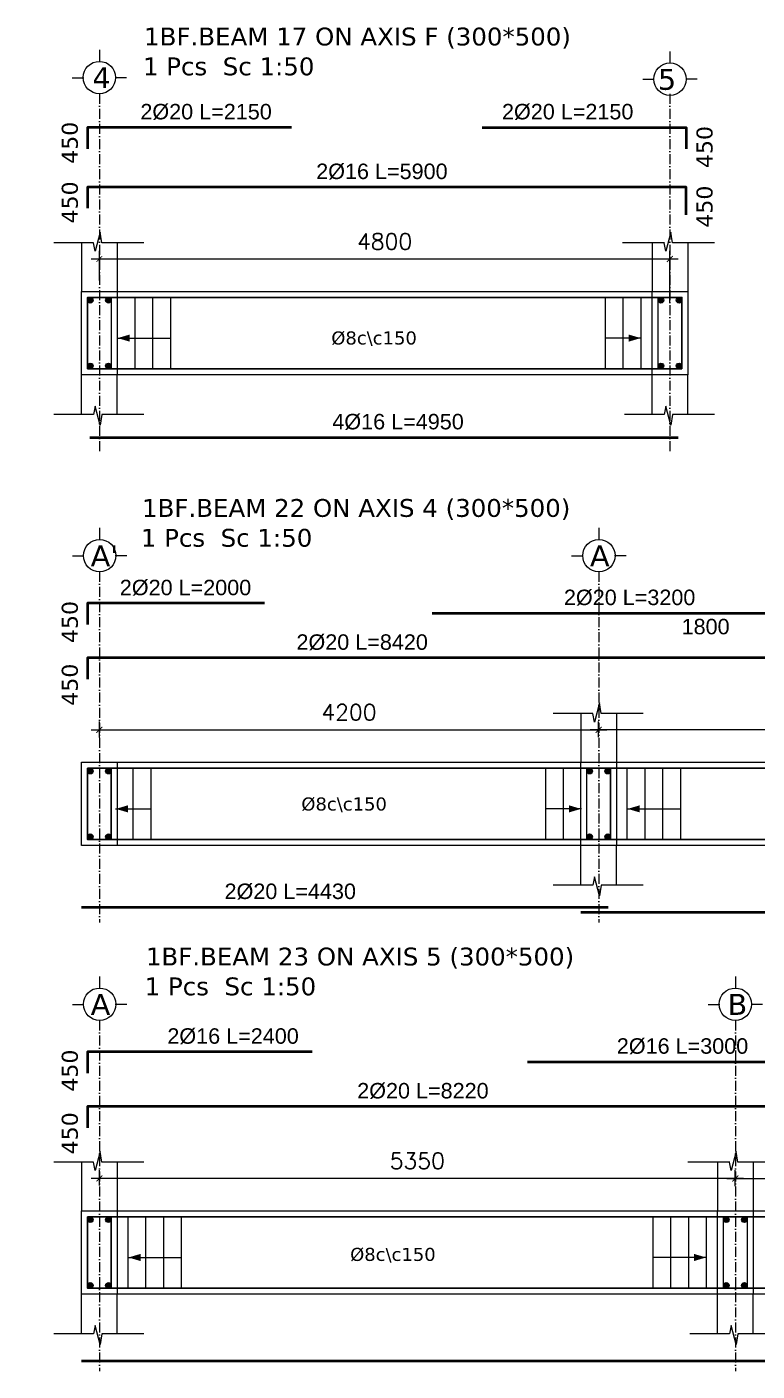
# Model space of a CAD drawing. Header units: inches. Extents: x -17020 to 43805, y -10194 to 123061.
# Drawn here: x -5493 to -4879, y 109359 to 110490 of the extents above; entities that cross this region are included whole.
import ezdxf

# ---------------------------------------------------------------- set-up
doc = ezdxf.new("R2010")
doc.units = ezdxf.units.IN
doc.header["$LTSCALE"] = 0.7
doc.header["$MEASUREMENT"] = 0
doc.linetypes.add('ACAD_ISO10W100', pattern=[18, 12, -3, 0, -3])
doc.layers.get('0').update_dxf_attribs({"lineweight": 13})
doc.layers.get('Defpoints').update_dxf_attribs({"lineweight": 5})
for name, color, linetype, lineweight in [('axis', 254, 'ACAD_ISO10W100', 9), ('BEAM FRAME', 5, 'Continuous', 18), ('COLUMN', 4, 'Continuous', 20), ('elevline', 30, 'Continuous', 20), ('FRAME 070', 5, 'Continuous', 60), ('hatch', 9, 'Continuous', 9), ('renforcment', 141, 'Continuous', 40), ('tex', 3, 'Continuous', 25), ('TEXT', 3, 'Continuous', 25), ('top rein. extension', 50, 'Continuous', 20), ('top renforcment', 7, 'Continuous', 40)]:
    doc.layers.add(name, color=color, linetype=linetype, lineweight=lineweight)
doc.styles.add('100', font='romans.shx', dxfattribs={"height": 13.5})
doc.styles.add('romanc', font='verdana.ttf', dxfattribs={"height": 250})
doc.styles.get("Standard").update_dxf_attribs({"font": 'arial.ttf', "height": 13})
doc.dimstyles.new('100', dxfattribs={"dimtxt": 13.5, "dimasz": 5, "dimexe": 7, "dimexo": 7, "dimgap": 8, "dimtad": 1, "dimdec": 0, "dimlfac": 10, "dimzin": 4, "dimdsep": 46, "dimtxsty": '100', "dimblk": 'ARCHTICK', "dimcen": 0.09, "dimdle": 7, "dimclrd": 1, "dimclre": 8, "dimclrt": 2, "dimadec": 0, "dimazin": 1, "dimtfac": 1, "dimtdec": 0, "dimtix": 1, "dimtofl": 0, "dimtmove": 0, "dimatfit": 3, "dimldrblk": 'ARCHTICK', "dimfxl": 0.18, "dimtolj": 1, "dimtzin": 0, "dimlwd": -1, "dimlwe": -1, "dimarcsym": 0})
doc.dimstyles.get("Standard").update_dxf_attribs({"dimtxt": 13, "dimasz": 5, "dimexe": 0.18, "dimexo": 0.0625, "dimgap": 6, "dimtad": 1, "dimdec": 0, "dimlfac": 10, "dimzin": 0, "dimdsep": 46, "dimtxsty": 'Standard', "dimblk": 'ARCHTICK', "dimcen": 0.09, "dimse1": 1, "dimse2": 1, "dimclrd": 1, "dimclre": 7, "dimclrt": 3, "dimadec": 0, "dimazin": 0, "dimtfac": 1, "dimtdec": 0, "dimtix": 1, "dimtofl": 0, "dimtmove": 0, "dimatfit": 3, "dimldrblk": 'ARCHTICK', "dimfxl": 1, "dimtolj": 1, "dimtzin": 0, "dimarcsym": 0})

# ---------------------------------------------------------------- blocks, each defined once
blk = doc.blocks.new('_ArchTick')
at = {"color": 0, "linetype": 'ByBlock', "lineweight": 0, "const_width": 0.15}
blk.add_lwpolyline([(-0.5, -0.5), (0.5, 0.5)], dxfattribs=at)
blk = doc.blocks.new('*D1778')
at = {"color": 1, "transparency": 16777216}
blk.add_line((-4945.4, 110294.6), (-5439.4, 110294.6), dxfattribs=at)
at = {"color": 8, "transparency": 16777216}
for p, q in [((-5432.4, 110276.4), (-5432.4, 110301.6)), ((-4952.4, 110258), (-4952.4, 110301.6))]:
    blk.add_line(p, q, dxfattribs=at)
at = {"layer": 'Defpoints', "color": 0, "transparency": 16777216}
for p in [(-5432.4, 110294.6), (-5432.4, 110269.4), (-4952.4, 110251)]:
    blk.add_point(p, dxfattribs=at)
at = {"color": 1, "transparency": 16777216, "xscale": 5, "yscale": 5, "zscale": 5, "rotation": 180}
blk.add_blockref('_ArchTick', (-5432.4, 110294.6), dxfattribs=at)
at = {"color": 1, "transparency": 16777216, "xscale": 5, "yscale": 5, "zscale": 5}
blk.add_blockref('_ArchTick', (-4952.4, 110294.6), dxfattribs=at)
at = {"color": 2, "transparency": 16777216, "insert": (-5192.4, 110309.3), "char_height": 13.5, "attachment_point": 5, "style": '100'}
blk.add_mtext('\\A1;4800', dxfattribs=at)
blk = doc.blocks.new('*D1779')
at = {"layer": 'Defpoints', "color": 0, "transparency": 16777216}
for p in [(-5440.4, 110144.6, -37318.8), (-5440.4, 110144.6), (-4945.4, 110144.6, -13870.6)]:
    blk.add_point(p, dxfattribs=at)
at = {"layer": 'TEXT', "color": 3, "transparency": 16777216, "insert": (-5181.1, 110157.6), "char_height": 13, "attachment_point": 5}
blk.add_mtext('\\A1;4%%C16 L=4950', dxfattribs=at)
blk = doc.blocks.new('*D1780')
at = {"layer": 'Defpoints', "color": 0, "transparency": 16777216}
for p in [(-5485.8, 110355.1, -440.4), (-4895.8, 110355.1, 46.4), (-4895.8, 110355.1)]:
    blk.add_point(p, dxfattribs=at)
at = {"layer": 'TEXT', "color": 3, "transparency": 16777216, "insert": (-5194.7, 110368.1), "char_height": 13, "attachment_point": 5}
blk.add_mtext('\\A1;2%%C16 L=5900', dxfattribs=at)
blk = doc.blocks.new('*D1798')
at = {"color": 1, "transparency": 16777216}
blk.add_line((-4470.4, 109898.6), (-5019.4, 109898.6), dxfattribs=at)
at = {"color": 8, "transparency": 16777216}
for p, q in [((-5012.4, 109892.6), (-5012.4, 109905.6)), ((-4477.4, 109892.3), (-4477.4, 109905.6))]:
    blk.add_line(p, q, dxfattribs=at)
at = {"layer": 'Defpoints', "color": 0, "transparency": 16777216}
for p in [(-5012.4, 109898.6), (-5012.4, 109885.6), (-4477.4, 109885.3)]:
    blk.add_point(p, dxfattribs=at)
at = {"color": 1, "transparency": 16777216, "xscale": 5, "yscale": 5, "zscale": 5, "rotation": 180}
blk.add_blockref('_ArchTick', (-5012.4, 109898.6), dxfattribs=at)
at = {"color": 1, "transparency": 16777216, "xscale": 5, "yscale": 5, "zscale": 5}
blk.add_blockref('_ArchTick', (-4477.4, 109898.6), dxfattribs=at)
at = {"color": 2, "transparency": 16777216, "insert": (-4744.9, 109913.4), "char_height": 13.5, "attachment_point": 5, "style": '100'}
blk.add_mtext('\\A1;5350', dxfattribs=at)
blk = doc.blocks.new('*D1799')
at = {"layer": 'Defpoints', "color": 0, "transparency": 16777216}
for p in [(-5473.4, 109959.2, -218.5), (-4631.3, 109959.2, -157.8), (-4631.3, 109959.2)]:
    blk.add_point(p, dxfattribs=at)
at = {"layer": 'TEXT', "color": 3, "transparency": 16777216, "insert": (-5211.3, 109972.2), "char_height": 13, "attachment_point": 5}
blk.add_mtext('\\A1;2%%C20 L=8420', dxfattribs=at)
blk = doc.blocks.new('*D1802')
at = {"color": 1, "transparency": 16777216}
blk.add_line((-5439.4, 109898.6), (-5005.4, 109898.6), dxfattribs=at)
at = {"color": 8, "transparency": 16777216}
for p, q in [((-5432.4, 109892.3), (-5432.4, 109905.6)), ((-5012.4, 109892.5), (-5012.4, 109905.6))]:
    blk.add_line(p, q, dxfattribs=at)
at = {"layer": 'Defpoints', "color": 0, "transparency": 16777216}
for p in [(-5012.4, 109898.6), (-5432.4, 109885.3), (-5012.4, 109885.5)]:
    blk.add_point(p, dxfattribs=at)
at = {"color": 1, "transparency": 16777216, "xscale": 5, "yscale": 5, "zscale": 5, "rotation": 180}
blk.add_blockref('_ArchTick', (-5432.4, 109898.6), dxfattribs=at)
at = {"color": 1, "transparency": 16777216, "xscale": 5, "yscale": 5, "zscale": 5}
blk.add_blockref('_ArchTick', (-5012.4, 109898.6), dxfattribs=at)
at = {"color": 2, "transparency": 16777216, "insert": (-5222.4, 109913.4), "char_height": 13.5, "attachment_point": 5, "style": '100'}
blk.add_mtext('\\A1;4200', dxfattribs=at)
blk = doc.blocks.new('*D1803')
at = {"layer": 'Defpoints', "color": 0, "transparency": 16777216}
for p in [(-5027.4, 109745.3, -37100.9), (-5027.4, 109745.3), (-4092.4, 109745.3, -13652.7)]:
    blk.add_point(p, dxfattribs=at)
at = {"layer": 'TEXT', "color": 3, "transparency": 16777216, "insert": (-4350.9, 109758.3), "char_height": 13, "attachment_point": 5}
blk.add_mtext('\\A1;2%%C20 L=9350', dxfattribs=at)
blk = doc.blocks.new('*D1793')
at = {"layer": 'Defpoints', "color": 0, "transparency": 16777216}
for p in [(-5493.4, 110005.1, -218.5), (-5293.4, 110005.1, -157.8), (-5293.4, 110005.1)]:
    blk.add_point(p, dxfattribs=at)
at = {"layer": 'TEXT', "color": 3, "transparency": 16777216, "insert": (-5359.9, 110018.1), "char_height": 13, "attachment_point": 5}
blk.add_mtext('\\A1;2%%C20 L=2000', dxfattribs=at)
blk = doc.blocks.new('*D1794')
at = {"layer": 'Defpoints', "color": 0, "transparency": 16777216}
for p in [(-5152.4, 109996.8, -203.1), (-5152.4, 109996.8), (-4832.4, 109996.8, -189.9)]:
    blk.add_point(p, dxfattribs=at)
at = {"layer": 'TEXT', "color": 3, "transparency": 16777216, "insert": (-4986.3, 110009.8), "char_height": 13, "attachment_point": 5}
blk.add_mtext('\\A1;2%%C20 L=3200', dxfattribs=at)
blk = doc.blocks.new('*D1795')
at = {"layer": 'Defpoints', "color": 0, "transparency": 16777216}
for p in [(-5012.4, 109995.2), (-4832.4, 109995.2), (-4832.4, 109972.8)]:
    blk.add_point(p, dxfattribs=at)
at = {"layer": 'TEXT', "color": 3, "transparency": 16777216, "insert": (-4922.4, 109985.4), "char_height": 13, "attachment_point": 5}
blk.add_mtext('\\A1;1800', dxfattribs=at)
blk = doc.blocks.new('*D1796')
at = {"layer": 'Defpoints', "color": 0, "transparency": 16777216}
for p in [(-5447.4, 109749.6, -37100.9), (-5447.4, 109749.6), (-5004.4, 109749.6, -13652.7)]:
    blk.add_point(p, dxfattribs=at)
at = {"layer": 'TEXT', "color": 3, "transparency": 16777216, "insert": (-5271.8, 109762.6), "char_height": 13, "attachment_point": 5}
blk.add_mtext('\\A1;2%%C20 L=4430', dxfattribs=at)
blk = doc.blocks.new('*D1823')
at = {"color": 8, "transparency": 16777216}
for p, q in [((-5432.4, 109515.4), (-5432.4, 109528.4)), ((-4897.4, 109515), (-4897.4, 109528.4))]:
    blk.add_line(p, q, dxfattribs=at)
at = {"color": 1, "transparency": 16777216}
blk.add_line((-4890.4, 109521.4), (-5439.4, 109521.4), dxfattribs=at)
at = {"layer": 'Defpoints', "color": 0, "transparency": 16777216}
for p in [(-5432.4, 109521.4), (-5432.4, 109508.4), (-4897.4, 109508)]:
    blk.add_point(p, dxfattribs=at)
at = {"color": 1, "transparency": 16777216, "xscale": 5, "yscale": 5, "zscale": 5, "rotation": 180}
blk.add_blockref('_ArchTick', (-5432.4, 109521.4), dxfattribs=at)
at = {"color": 1, "transparency": 16777216, "xscale": 5, "yscale": 5, "zscale": 5}
blk.add_blockref('_ArchTick', (-4897.4, 109521.4), dxfattribs=at)
at = {"color": 2, "transparency": 16777216, "insert": (-5164.9, 109536.1), "char_height": 13.5, "attachment_point": 5, "style": '100'}
blk.add_mtext('\\A1;5350', dxfattribs=at)
blk = doc.blocks.new('*D1824')
at = {"layer": 'Defpoints', "color": 0, "transparency": 16777216}
for p in [(-5473.4, 109581.9, -218.5), (-4651.3, 109581.9, -157.8), (-4651.3, 109581.9)]:
    blk.add_point(p, dxfattribs=at)
at = {"layer": 'TEXT', "color": 3, "transparency": 16777216, "insert": (-5160.2, 109594.9), "char_height": 13, "attachment_point": 5}
blk.add_mtext('\\A1;2%%C20 L=8220', dxfattribs=at)
blk = doc.blocks.new('*D1827')
at = {"layer": 'Defpoints', "color": 0, "transparency": 16777216}
for p in [(-5447.4, 109368.1, -37100.9), (-5447.4, 109368.1), (-4512.4, 109368.1, -13652.7)]:
    blk.add_point(p, dxfattribs=at)
at = {"layer": 'TEXT', "color": 3, "transparency": 16777216, "insert": (-4770.9, 109381.1), "char_height": 13, "attachment_point": 5}
blk.add_mtext('\\A1;3%%C16 L=9350', dxfattribs=at)
blk = doc.blocks.new('*D1828')
at = {"color": 8, "transparency": 16777216}
for p, q in [((-4897.4, 109515), (-4897.4, 109528.4)), ((-4522.4, 109513.8), (-4522.4, 109528.4))]:
    blk.add_line(p, q, dxfattribs=at)
at = {"color": 1, "transparency": 16777216}
blk.add_line((-4904.4, 109521.4), (-4515.4, 109521.4), dxfattribs=at)
at = {"layer": 'Defpoints', "color": 0, "transparency": 16777216}
for p in [(-4522.4, 109521.4), (-4897.4, 109508), (-4522.4, 109506.8)]:
    blk.add_point(p, dxfattribs=at)
at = {"color": 1, "transparency": 16777216, "xscale": 5, "yscale": 5, "zscale": 5, "rotation": 180}
blk.add_blockref('_ArchTick', (-4897.4, 109521.4), dxfattribs=at)
at = {"color": 1, "transparency": 16777216, "xscale": 5, "yscale": 5, "zscale": 5}
blk.add_blockref('_ArchTick', (-4522.4, 109521.4), dxfattribs=at)
at = {"color": 2, "transparency": 16777216, "insert": (-4709.9, 109536.1), "char_height": 13.5, "attachment_point": 5, "style": '100'}
blk.add_mtext('\\A1;3750', dxfattribs=at)
blk = doc.blocks.new('*D1841')
at = {"layer": 'Defpoints', "color": 0, "transparency": 16777216}
for p in [(-5072.4, 109619.5, -203.1), (-5072.4, 109619.5), (-4772.4, 109619.5, -189.9)]:
    blk.add_point(p, dxfattribs=at)
at = {"layer": 'TEXT', "color": 3, "transparency": 16777216, "insert": (-4941.8, 109632.5), "char_height": 13, "attachment_point": 5}
blk.add_mtext('\\A1;2%%C16 L=3000', dxfattribs=at)
blk = doc.blocks.new('*D1842')
at = {"layer": 'Defpoints', "color": 0, "transparency": 16777216}
for p in [(-4897.4, 109617.9), (-4772.4, 109617.9), (-4772.4, 109595.5)]:
    blk.add_point(p, dxfattribs=at)
at = {"layer": 'TEXT', "color": 3, "transparency": 16777216, "insert": (-4834.9, 109608.2), "char_height": 13, "attachment_point": 5}
blk.add_mtext('\\A1;1250', dxfattribs=at)
blk = doc.blocks.new('*D1843')
at = {"layer": 'Defpoints', "color": 0, "transparency": 16777216}
for p in [(-5493.4, 109627.8, -218.5), (-5253.4, 109627.8, -157.8), (-5253.4, 109627.8)]:
    blk.add_point(p, dxfattribs=at)
at = {"layer": 'TEXT', "color": 3, "transparency": 16777216, "insert": (-5319.9, 109640.9), "char_height": 13, "attachment_point": 5}
blk.add_mtext('\\A1;2%%C16 L=2400', dxfattribs=at)
blk = doc.blocks.new('*D1887')
at = {"layer": 'Defpoints', "color": 0, "transparency": 16777216}
for p in [(-5485.8, 110405.3, -440.4), (-5270.8, 110405.3, -264.3), (-5270.8, 110405.3)]:
    blk.add_point(p, dxfattribs=at)
at = {"layer": 'TEXT', "color": 3, "transparency": 16777216, "insert": (-5342.6, 110418.3), "char_height": 13, "attachment_point": 5}
blk.add_mtext('\\A1;2%%C20 L=2150', dxfattribs=at)
blk = doc.blocks.new('*D1888')
at = {"layer": 'Defpoints', "color": 0, "transparency": 16777216}
for p in [(-5110.3, 110405.3, -264.3), (-5110.3, 110405.3), (-4895.3, 110405.3, -440.4)]:
    blk.add_point(p, dxfattribs=at)
at = {"layer": 'TEXT', "color": 3, "transparency": 16777216, "insert": (-5038.4, 110418.3), "char_height": 13, "attachment_point": 5}
blk.add_mtext('\\A1;2%%C20 L=2150', dxfattribs=at)

msp = doc.modelspace()

# ---------------------------------------------------------------- hatches: boundary and pattern name
at = {"layer": 'elevline'}
for points in [[(-5437.6, 110259.88, 1), (-5442.35, 110259.88, 1)], [(-5427.11, 110259.88, -1), (-5422.35, 110259.88, -1)], [(-4957.6, 110259.88, 1), (-4962.35, 110259.88, 1)], [(-4947.11, 110259.88, -1), (-4942.35, 110259.88, -1)], [(-5437.6, 110204.64, -1), (-5442.35, 110204.64, -1)], [(-5427.11, 110204.64, 1), (-5422.35, 110204.64, 1)], [(-4957.6, 110204.64, -1), (-4962.35, 110204.64, -1)], [(-4947.11, 110204.64, 1), (-4942.35, 110204.64, 1)], [(-5437.6, 109863.95, 1), (-5442.35, 109863.95, 1)], [(-5427.11, 109863.95, -1), (-5422.35, 109863.95, -1)], [(-5017.6, 109863.95, 1), (-5022.35, 109863.95, 1)], [(-5007.11, 109863.95, -1), (-5002.35, 109863.95, -1)], [(-5437.6, 109808.71, -1), (-5442.35, 109808.71, -1)], [(-5427.11, 109808.71, 1), (-5422.35, 109808.71, 1)], [(-5017.6, 109808.71, -1), (-5022.35, 109808.71, -1)], [(-5007.11, 109808.71, 1), (-5002.35, 109808.71, 1)], [(-5437.6, 109486.68, 1), (-5442.35, 109486.68, 1)], [(-5427.11, 109486.68, -1), (-5422.35, 109486.68, -1)], [(-4902.6, 109486.68, 1), (-4907.35, 109486.68, 1)], [(-4892.11, 109486.68, -1), (-4887.35, 109486.68, -1)], [(-5437.6, 109431.43, -1), (-5442.35, 109431.43, -1)], [(-5427.11, 109431.43, 1), (-5422.35, 109431.43, 1)], [(-4902.6, 109431.43, -1), (-4907.35, 109431.43, -1)], [(-4892.11, 109431.43, 1), (-4887.35, 109431.43, 1)]]:
    msp.add_hatch(color=256, dxfattribs=at).paths.add_polyline_path(points)

# ---------------------------------------------------------------- linework, layer by layer
at = {"layer": 'axis'}
for p, q in [((-5432.35, 110433.59), (-5432.35, 110132.52)), ((-4952.35, 110433.59), (-4952.35, 110132.52)), ((-5432.35, 110031.52), (-5432.35, 109736.59)), ((-5012.35, 110031.52), (-5012.35, 109736.59)), ((-5432.35, 109654.25, -217.91), (-5432.35, 109359.32, -217.91)), ((-4897.35, 109654.25, -217.91), (-4897.35, 109359.32, -217.91))]:
    msp.add_line(p, q, dxfattribs=at)
at = {"layer": 'BEAM FRAME', "elevation": 217.91}
for points in [[(-4937.35, 110197.26), (-5447.35, 110197.26), (-5447.35, 110267.26), (-4937.35, 110267.26)], [(-2562.35, 109801.33), (-5447.35, 109801.33), (-5447.35, 109871.33), (-2562.35, 109871.33)]]:
    msp.add_lwpolyline(points, close=True, dxfattribs=at)
at = {"layer": 'BEAM FRAME'}
msp.add_lwpolyline([(-2977.35, 109424.06), (-5447.35, 109424.06), (-5447.35, 109494.06), (-2977.35, 109494.06)], close=True, dxfattribs=at)
at = {"layer": 'COLUMN', "lineweight": 20}
for p, q in [((-5447.35, 110308.18, 217.91), (-5447.35, 110267.26, 217.91)), ((-5417.35, 110308.18, 217.91), (-5417.35, 110267.26, 217.91)), ((-4967.35, 110308.18, 217.91), (-4967.35, 110267.26, 217.91)), ((-4937.35, 110308.18, 217.91), (-4937.35, 110267.26, 217.91)), ((-5447.35, 110163.83, 217.91), (-5447.35, 110197.26, 217.91)), ((-5417.35, 110163.83, 217.91), (-5417.35, 110197.26, 217.91)), ((-4967.35, 110163.83, 217.91), (-4967.35, 110197.26, 217.91)), ((-4937.35, 110163.83, 217.91), (-4937.35, 110197.26, 217.91)), ((-5027.35, 109912.26, 217.91), (-5027.35, 109871.33, 217.91)), ((-4997.35, 109912.26, 217.91), (-4997.35, 109871.33, 217.91)), ((-5027.35, 109767.9, 217.91), (-5027.35, 109801.33, 217.91)), ((-4997.35, 109767.9, 217.91), (-4997.35, 109801.33, 217.91)), ((-5447.35, 109534.98), (-5447.35, 109494.06)), ((-5417.35, 109534.98), (-5417.35, 109494.06)), ((-4912.35, 109534.98), (-4912.35, 109494.06)), ((-4882.35, 109534.98), (-4882.35, 109494.06)), ((-5447.35, 109390.63), (-5447.35, 109424.06)), ((-5417.35, 109390.63), (-5417.35, 109424.06)), ((-4912.35, 109390.63), (-4912.35, 109424.06)), ((-4882.35, 109390.63), (-4882.35, 109424.06))]:
    msp.add_line(p, q, dxfattribs=at)
at = {"layer": 'elevline'}
for p, q in [((-5402.35, 110202.26), (-5402.35, 110262.26)), ((-5387.35, 110202.26), (-5387.35, 110262.26)), ((-5372.35, 110202.26), (-5372.35, 110262.26)), ((-5006.62, 110202.26), (-5006.62, 110262.26)), ((-4991.62, 110202.26), (-4991.62, 110262.26)), ((-4976.67, 110202.26), (-4976.67, 110262.26)), ((-5422.31, 109806.33), (-5422.31, 109866.33)), ((-5403.85, 109806.33), (-5403.85, 109866.33)), ((-5388.85, 109806.33), (-5388.85, 109866.33)), ((-5056.85, 109806.33), (-5056.85, 109866.33)), ((-5041.85, 109806.33), (-5041.85, 109866.33)), ((-5002.31, 109806.33), (-5002.31, 109866.33)), ((-4988.24, 109806.33), (-4988.24, 109866.33)), ((-4973.28, 109806.33), (-4973.28, 109866.33)), ((-4958.28, 109806.33), (-4958.28, 109866.33)), ((-4943.28, 109806.33), (-4943.28, 109866.33)), ((-5422.31, 109429.06, -217.91), (-5422.31, 109489.06, -217.91)), ((-5408.24, 109429.06, -217.91), (-5408.24, 109489.06, -217.91)), ((-5393.28, 109429.06, -217.91), (-5393.28, 109489.06, -217.91)), ((-5378.28, 109429.06, -217.91), (-5378.28, 109489.06, -217.91)), ((-5363.28, 109429.06, -217.91), (-5363.28, 109489.06, -217.91)), ((-4966.62, 109429.06, -217.91), (-4966.62, 109489.06, -217.91)), ((-4951.62, 109429.06, -217.91), (-4951.62, 109489.06, -217.91)), ((-4936.62, 109429.06, -217.91), (-4936.62, 109489.06, -217.91)), ((-4921.67, 109429.06, -217.91), (-4921.67, 109489.06, -217.91))]:
    msp.add_line(p, q, dxfattribs=at)
for centre in [(-5439.98, 110259.88), (-5424.73, 110259.88), (-4959.98, 110259.88), (-4944.73, 110259.88), (-5439.98, 110204.64), (-5424.73, 110204.64), (-4959.98, 110204.64), (-4944.73, 110204.64), (-5439.98, 109863.95), (-5424.73, 109863.95), (-5019.98, 109863.95), (-5004.73, 109863.95), (-5439.98, 109808.71), (-5424.73, 109808.71), (-5019.98, 109808.71), (-5004.73, 109808.71), (-5439.98, 109486.68, -217.91), (-5424.73, 109486.68, -217.91), (-4904.98, 109486.68, -217.91), (-4889.73, 109486.68, -217.91), (-5439.98, 109431.43, -217.91), (-5424.73, 109431.43, -217.91), (-4904.98, 109431.43, -217.91), (-4889.73, 109431.43, -217.91)]:
    msp.add_circle(centre, 2.38, dxfattribs=at)
at = {"layer": 'FRAME 070', "lineweight": 20}
for p, q in [((-5431.67, 110317.18, 217.91), (-5435.85, 110301.11, 217.91)), ((-5430.32, 110308.18, 217.91), (-5431.67, 110317.18, 217.91)), ((-4951.67, 110317.18, 217.91), (-4955.85, 110301.11, 217.91)), ((-4950.32, 110308.18, 217.91), (-4951.67, 110317.18, 217.91)), ((-5437.36, 110308.18, 217.91), (-5470.75, 110308.18, 217.91)), ((-5435.85, 110301.11, 217.91), (-5437.36, 110308.18, 217.91)), ((-5394.96, 110308.18, 217.91), (-5430.32, 110308.18, 217.91)), ((-4956.88, 110308.18, 217.91), (-4992.24, 110308.18, 217.91)), ((-4955.85, 110301.11, 217.91), (-4957.36, 110308.18, 217.91)), ((-4914.96, 110308.18, 217.91), (-4950.32, 110308.18, 217.91)), ((-5435.85, 110170.91, 217.91), (-5437.36, 110163.83, 217.91)), ((-5431.67, 110154.83, 217.91), (-5435.85, 110170.91, 217.91)), ((-4955.85, 110170.91, 217.91), (-4957.36, 110163.83, 217.91)), ((-4951.67, 110154.83, 217.91), (-4955.85, 110170.91, 217.91)), ((-5437.36, 110163.83, 217.91), (-5470.75, 110163.83, 217.91)), ((-5430.32, 110163.83, 217.91), (-5431.67, 110154.83, 217.91)), ((-5394.96, 110163.83, 217.91), (-5430.32, 110163.83, 217.91)), ((-4957.36, 110163.83, 217.91), (-4990.75, 110163.83, 217.91)), ((-4950.32, 110163.83, 217.91), (-4951.67, 110154.83, 217.91)), ((-4914.96, 110163.83, 217.91), (-4950.32, 110163.83, 217.91)), ((-5011.67, 109921.26, 217.91), (-5015.85, 109905.18, 217.91)), ((-5010.32, 109912.26, 217.91), (-5011.67, 109921.26, 217.91)), ((-5017.36, 109912.26, 217.91), (-5050.75, 109912.26, 217.91)), ((-5015.85, 109905.18, 217.91), (-5017.36, 109912.26, 217.91)), ((-4974.96, 109912.26, 217.91), (-5010.32, 109912.26, 217.91)), ((-5015.85, 109774.98, 217.91), (-5017.36, 109767.9, 217.91)), ((-5011.67, 109758.9, 217.91), (-5015.85, 109774.98, 217.91)), ((-5017.36, 109767.9, 217.91), (-5050.75, 109767.9, 217.91)), ((-5010.32, 109767.9, 217.91), (-5011.67, 109758.9, 217.91)), ((-4974.96, 109767.9, 217.91), (-5010.32, 109767.9, 217.91)), ((-5431.67, 109543.98), (-5435.85, 109527.91)), ((-5430.32, 109534.98), (-5431.67, 109543.98)), ((-4896.67, 109543.98), (-4900.85, 109527.91)), ((-4895.32, 109534.98), (-4896.67, 109543.98)), ((-5437.36, 109534.98), (-5470.75, 109534.98)), ((-5435.85, 109527.91), (-5437.36, 109534.98)), ((-5394.96, 109534.98), (-5430.32, 109534.98)), ((-4901.88, 109534.98), (-4937.24, 109534.98)), ((-4900.85, 109527.91), (-4902.36, 109534.98)), ((-4859.96, 109534.98), (-4895.32, 109534.98)), ((-5437.36, 109390.63), (-5470.75, 109390.63)), ((-5435.85, 109397.7), (-5437.36, 109390.63)), ((-5431.67, 109381.63), (-5435.85, 109397.7)), ((-5430.32, 109390.63), (-5431.67, 109381.63)), ((-5394.96, 109390.63), (-5430.32, 109390.63)), ((-4902.36, 109390.63), (-4935.75, 109390.63)), ((-4900.85, 109397.7), (-4902.36, 109390.63)), ((-4896.67, 109381.63), (-4900.85, 109397.7)), ((-4895.32, 109390.63), (-4896.67, 109381.63)), ((-4859.96, 109390.63), (-4895.32, 109390.63))]:
    msp.add_line(p, q, dxfattribs=at)
at = {"layer": 'FRAME 070', "lineweight": 15}
for points in [[(-5417.35, 110197.26), (-5447.35, 110197.26), (-5447.35, 110267.26), (-5417.35, 110267.26)], [(-4937.35, 110197.26), (-4967.35, 110197.26), (-4967.35, 110267.26), (-4937.35, 110267.26)], [(-5417.35, 109801.33), (-5447.35, 109801.33), (-5447.35, 109871.33), (-5417.35, 109871.33)], [(-4997.35, 109801.33), (-5027.35, 109801.33), (-5027.35, 109871.33), (-4997.35, 109871.33)]]:
    msp.add_lwpolyline(points, close=True, dxfattribs=at)
at = {"layer": 'FRAME 070', "lineweight": 15, "elevation": -217.91}
for points in [[(-5417.35, 109424.06), (-5447.35, 109424.06), (-5447.35, 109494.06), (-5417.35, 109494.06)], [(-4882.35, 109424.06), (-4912.35, 109424.06), (-4912.35, 109494.06), (-4882.35, 109494.06)]]:
    msp.add_lwpolyline(points, close=True, dxfattribs=at)
at = {"layer": 'hatch'}
for p, q in [((-5432.35, 110470.57), (-5432.35, 110460.83)), ((-4952.35, 110469.21), (-4952.35, 110459.47)), ((-5455.28, 110447.09), (-5445.54, 110447.09)), ((-5409.43, 110447.09), (-5419.16, 110447.09)), ((-4975.28, 110445.73), (-4965.54, 110445.73)), ((-4929.43, 110445.73), (-4939.16, 110445.73)), ((-5432.15, 110068.5), (-5432.15, 110058.76)), ((-5012.15, 110068.5), (-5012.15, 110058.76)), ((-5455.08, 110045.02), (-5445.34, 110045.02)), ((-5409.23, 110045.02), (-5418.96, 110045.02)), ((-5035.08, 110045.02), (-5025.34, 110045.02)), ((-4989.23, 110045.02), (-4998.96, 110045.02)), ((-5432.15, 109691.22, -217.91), (-5432.15, 109681.49, -217.91)), ((-4897.35, 109691.22, -217.91), (-4897.35, 109681.49, -217.91)), ((-5455.08, 109667.74, -217.91), (-5445.34, 109667.74, -217.91)), ((-5409.23, 109667.74, -217.91), (-5418.96, 109667.74, -217.91)), ((-4920.28, 109667.74, -217.91), (-4910.54, 109667.74, -217.91)), ((-4874.43, 109667.74, -217.91), (-4884.16, 109667.74, -217.91))]:
    msp.add_line(p, q, dxfattribs=at)
for centre in [(-5432.35, 110447.21), (-4952.35, 110445.85), (-5432.15, 110045.14), (-5012.15, 110045.14), (-5432.15, 109667.87, -217.91), (-4897.35, 109667.87, -217.91)]:
    msp.add_circle(centre, 13.62, dxfattribs=at)
at = {"layer": 'renforcment', "lineweight": -2, "elevation": 217.91}
for points in [[(-4942.35, 110202.26), (-5442.35, 110202.26), (-5442.35, 110262.26), (-4942.35, 110262.26)], [(-2567.35, 109806.33), (-5442.35, 109806.33), (-5442.35, 109866.33), (-2567.35, 109866.33)]]:
    msp.add_lwpolyline(points, close=True, dxfattribs=at)
at = {"layer": 'renforcment', "lineweight": -2}
msp.add_lwpolyline([(-2982.35, 109429.06), (-5442.35, 109429.06), (-5442.35, 109489.06), (-2982.35, 109489.06)], close=True, dxfattribs=at)
at = {"layer": 'top rein. extension'}
for p, q in [((-5417.31, 110228.1), (-5372.35, 110228.1)), ((-4976.67, 110228.1), (-5006.62, 110228.1)), ((-5418.81, 109832.17), (-5388.85, 109832.17)), ((-5026.89, 109832.17), (-5056.85, 109832.17)), ((-4988.24, 109832.17), (-4943.28, 109832.17)), ((-5408.24, 109454.89, -217.91), (-5363.28, 109454.89, -217.91)), ((-4921.67, 109454.89, -217.91), (-4966.62, 109454.89, -217.91))]:
    msp.add_line(p, q, dxfattribs=at)
for points in [[(-5406.84, 110231.1), (-5416.97, 110228.1), (-5406.84, 110225.1)], [(-4987.14, 110231.1), (-4977.01, 110228.1), (-4987.14, 110225.1)], [(-5408.34, 109835.17), (-5418.46, 109832.17), (-5408.34, 109829.17)], [(-5037.36, 109835.17), (-5027.24, 109832.17), (-5037.36, 109829.17)], [(-4977.77, 109835.17), (-4987.89, 109832.17), (-4977.77, 109829.17)], [(-5397.77, 109457.89, -217.91), (-5407.89, 109454.89, -217.91), (-5397.77, 109451.89, -217.91)], [(-4932.14, 109457.89, -217.91), (-4922.01, 109454.89, -217.91), (-4932.14, 109451.89, -217.91)]]:
    msp.add_solid(points, dxfattribs=at)
at = {"layer": 'top renforcment'}
for p, q in [((-5440.35, 110144.6, -217.91), (-4945.35, 110144.6, -217.91)), ((-5447.35, 109749.61), (-5004.35, 109749.61)), ((-5027.35, 109745.34), (-4092.35, 109745.34)), ((-5447.35, 109368.06, -217.91), (-4512.35, 109368.06, -217.91))]:
    msp.add_line(p, q, dxfattribs=at)
for points in [[(-5270.75, 110405.26), (-5442.35, 110405.26), (-5442.35, 110387.37)], [(-5110.25, 110405.26), (-4938.65, 110405.26), (-4938.65, 110387.37)], [(-4938.65, 110331.86), (-4938.65, 110355.13), (-5442.35, 110355.13), (-5442.35, 110337.24)], [(-5293.35, 110005.13), (-5442.35, 110005.13), (-5442.35, 109987.24)], [(-5152.35, 109996.76), (-4832.35, 109996.76)], [(-4631.33, 109959.21), (-5442.35, 109959.21), (-5442.35, 109941.32)]]:
    msp.add_lwpolyline(points, dxfattribs=at)
at = {"layer": 'top renforcment', "lineweight": 15}
for points in [[(-5422.35, 110202.26), (-5442.35, 110202.26), (-5442.35, 110262.26), (-5422.35, 110262.26)], [(-4942.35, 110202.26), (-4962.35, 110202.26), (-4962.35, 110262.26), (-4942.35, 110262.26)], [(-5422.35, 109806.33), (-5442.35, 109806.33), (-5442.35, 109866.33), (-5422.35, 109866.33)], [(-5002.35, 109806.33), (-5022.35, 109806.33), (-5022.35, 109866.33), (-5002.35, 109866.33)]]:
    msp.add_lwpolyline(points, close=True, dxfattribs=at)
at = {"layer": 'top renforcment', "elevation": -217.91}
for points in [[(-5253.35, 109627.85), (-5442.35, 109627.85), (-5442.35, 109609.96)], [(-5072.35, 109619.49), (-4772.35, 109619.49)], [(-4651.33, 109581.93), (-5442.35, 109581.93), (-5442.35, 109564.04)]]:
    msp.add_lwpolyline(points, dxfattribs=at)
at = {"layer": 'top renforcment', "lineweight": 15, "elevation": -217.91}
for points in [[(-5422.35, 109429.06), (-5442.35, 109429.06), (-5442.35, 109489.06), (-5422.35, 109489.06)], [(-4887.35, 109429.06), (-4907.35, 109429.06), (-4907.35, 109489.06), (-4887.35, 109489.06)]]:
    msp.add_lwpolyline(points, close=True, dxfattribs=at)

# ---------------------------------------------------------------- texts
at = {"layer": 'tex', "style": 'romanc'}
for p in [(-5237.26, 110222.73, -33436.19), (-5262.46, 109830.79, -33436.19), (-5221.42, 109451.99, -33654.09)]:
    msp.add_text('%%C8c\\c150', height=11, dxfattribs=at).set_placement(p)
at = {"layer": 'TEXT', "style": 'romanc'}
for s, height, p in [('1BF.BEAM 17 ON AXIS F (300*500)', 15, (-5394.73, 110474.22)), ('1 Pcs  Sc 1:50 ', 15, (-5395.75, 110449.12)), ('4', 17.6, (-5438.19, 110438.29)), ('5', 17.6, (-4962.53, 110436.93)), ('1BF.BEAM 22 ON AXIS 4 (300*500)', 15, (-5396.48, 110077.75)), ('1 Pcs  Sc 1:50 ', 15, (-5397.5, 110052.66)), ("A'", 17.6, (-5439.68, 110036.22)), ('A', 17.6, (-5019.68, 110036.22)), ('1BF.BEAM 23 ON AXIS 5 (300*500)', 15, (-5393.26, 109700.48, -217.91)), ('1 Pcs  Sc 1:50 ', 15, (-5394.28, 109675.38, -217.91)), ('A', 17.6, (-5439.68, 109658.94, -217.91)), ('B', 17.6, (-4903.95, 109658.95, -217.91))]:
    msp.add_text(s, height=height, dxfattribs=at).set_placement(p)
for p in [(-5450.53, 110374.66, -73392.95), (-4916.57, 110371.11, -72957.14), (-5450.53, 110324.53, -73392.95), (-4916.57, 110320.98, -72957.14), (-5450.53, 109971.66, -73175.05), (-5450.53, 109918.94, -73175.05), (-5450.53, 109594.39, -73392.95), (-5450.53, 109541.66, -73392.95)]:
    msp.add_text('450', height=13.5, rotation=90, dxfattribs=at).set_placement(p)

# ---------------------------------------------------------------- dimensions: what is measured, and where the dimension line sits
for base, p1, p2, picture, middle in [((-5432.35, 110294.55), (-4952.35, 110251), (-5432.35, 110269.35), '*D1778', (-5192.35, 110294.55)), ((-5012.35, 109898.63), (-4477.35, 109885.28), (-5012.35, 109885.63), '*D1798', (-4744.85, 109898.63)), ((-5432.35, 109521.35, -217.91), (-4897.35, 109508.01, -217.91), (-5432.35, 109508.36, -217.91), '*D1823', (-5164.85, 109521.35, -217.91))]:
    dim = msp.add_linear_dim(base=base, p1=p1, p2=p2, angle=180, dimstyle='100')
    dim.commit()
    dim.dimension.update_dxf_attribs({"geometry": picture, "text_midpoint": middle, "dimtype": 160})
for base, p1, p2, picture, middle in [((-5012.35, 109898.63), (-5432.35, 109885.31), (-5012.35, 109885.52), '*D1802', (-5222.35, 109898.63)), ((-4522.35, 109521.35, -217.91), (-4897.35, 109508.01, -217.91), (-4522.35, 109506.78, -217.91), '*D1828', (-4709.85, 109521.35, -217.91))]:
    dim = msp.add_linear_dim(base=base, p1=p1, p2=p2, dimstyle='100')
    dim.commit()
    dim.dimension.update_dxf_attribs({"geometry": picture, "text_midpoint": middle, "dimtype": 160})
at = {"layer": 'TEXT'}
for base, p1, p2, angle, text, picture, middle in [((-5270.75, 110405.26), (-5485.75, 110405.26, -440.37), (-5270.75, 110405.26, -264.31), 0, '2%%C20 L=<>', '*D1887', (-5342.65, 110405.26)), ((-5110.25, 110405.26), (-4895.25, 110405.26, -440.37), (-5110.25, 110405.26, -264.31), 180, '2%%C20 L=<>', '*D1888', (-5038.36, 110405.26)), ((-4895.75, 110355.13), (-5485.75, 110355.13, -440.37), (-4895.75, 110355.13, 46.39), 0, '2%%C16 L=<>', '*D1780', (-5194.74, 110355.13)), ((-5440.35, 110144.6, 12366.96), (-4945.35, 110144.6, -1503.63), (-5440.35, 110144.6, -24951.83), 180, '4%%C16 L=<>', '*D1779', (-5181.1, 110144.6, 12366.96)), ((-5293.35, 110005.13), (-5493.35, 110005.13, -218.54), (-5293.35, 110005.13, -157.78), 0, '2%%C20 L=<>', '*D1793', (-5359.87, 110005.13)), ((-5152.35, 109996.76), (-4832.35, 109996.76, -189.88), (-5152.35, 109996.76, -203.15), 180, '2%%C20 L=<>', '*D1794', (-4986.29, 109996.76)), ((-4631.33, 109959.21), (-5473.35, 109959.21, -218.54), (-4631.33, 109959.21, -157.78), 0, '2%%C20 L=<>', '*D1799', (-5211.32, 109959.21)), ((-5447.35, 109749.61, 12366.96), (-5004.35, 109749.61, -1285.72), (-5447.35, 109749.61, -24733.92), 180, '2%%C20 L=<>', '*D1796', (-5271.77, 109749.61, 12366.96)), ((-5027.35, 109745.34, 12366.96), (-4092.35, 109745.34, -1285.72), (-5027.35, 109745.34, -24733.92), 180, '2%%C20 L=<>', '*D1803', (-4350.92, 109745.34, 12366.96)), ((-5253.35, 109627.85, -217.91), (-5493.35, 109627.85, -436.45), (-5253.35, 109627.85, -375.69), 0, '2%%C16 L=<>', '*D1843', (-5319.87, 109627.85, -217.91)), ((-5072.35, 109619.49, -217.91), (-4772.35, 109619.49, -407.78), (-5072.35, 109619.49, -421.05), 180, '2%%C16 L=<>', '*D1841', (-4941.79, 109619.49, -217.91)), ((-4651.33, 109581.93, -217.91), (-5473.35, 109581.93, -436.45), (-4651.33, 109581.93, -375.69), 0, '2%%C20 L=<>', '*D1824', (-5160.19, 109581.93, -217.91)), ((-5447.35, 109368.06, 12149.06), (-4512.35, 109368.06, -1503.63), (-5447.35, 109368.06, -24951.83), 180, '3%%C16 L=<>', '*D1827', (-4770.92, 109368.06, 12149.06))]:
    dim = msp.add_linear_dim(base=base, p1=p1, p2=p2, angle=angle, text=text, dimstyle='Standard', override={"dimsd1": 1, "dimsd2": 1, "dimfxl": 0.1, "dimfxlon": 1}, dxfattribs=at)
    dim.commit()
    dim.dimension.update_dxf_attribs({"geometry": picture, "text_midpoint": middle, "dimtype": 161})
for base, p1, p2, picture, middle in [((-4832.35, 109972.8), (-5012.35, 109995.2), (-4832.35, 109995.2), '*D1795', (-4922.35, 109985.44)), ((-4772.35, 109595.53, -217.91), (-4897.35, 109617.92, -217.91), (-4772.35, 109617.92, -217.91), '*D1842', (-4834.85, 109608.17, -217.91))]:
    dim = msp.add_linear_dim(base=base, p1=p1, p2=p2, dimstyle='Standard', override={"dimsd1": 1, "dimsd2": 1, "dimfxl": 0.1, "dimfxlon": 1}, dxfattribs=at)
    dim.commit()
    dim.dimension.update_dxf_attribs({"geometry": picture, "text_midpoint": middle})

doc.saveas('drawing.dxf')
